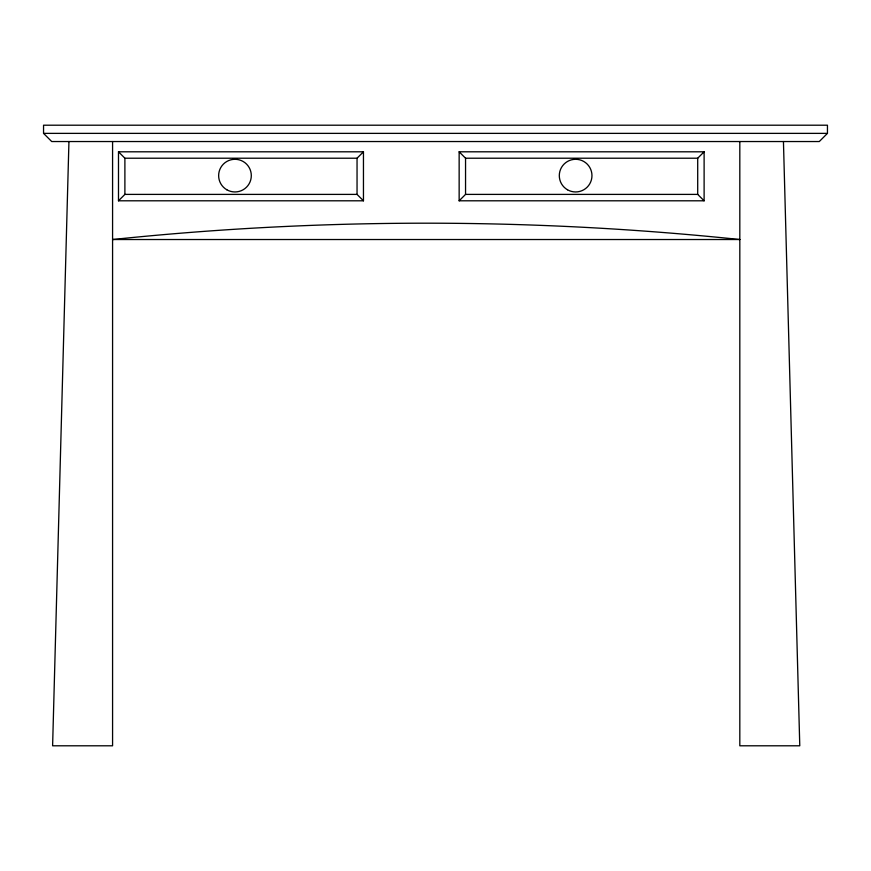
<?xml version="1.0" encoding="UTF-8"?>
<svg xmlns="http://www.w3.org/2000/svg" width="871" height="871" viewBox="0 0 871 871"><rect width="100%" height="100%" fill="white"/><g stroke="black" fill="none" stroke-linecap="round" stroke-linejoin="round"><path stroke-width="1.31" d="M68.94 141.538L52.608 745.794L112.577 745.794L112.577 141.538M118.489 200.798L124.891 194.396L357.045 194.396L363.457 200.798L363.457 151.804L118.489 151.804L118.489 200.798L363.457 200.798M118.489 151.804L124.891 158.217L357.045 158.217L363.457 151.804M459.148 200.798L465.55 194.396L697.704 194.396L704.116 200.798L704.116 151.804L459.148 151.804L459.148 200.798L704.116 200.798M459.148 151.804L465.55 158.217L697.704 158.217L704.116 151.804M827.45 133.372L819.284 141.538L51.716 141.538L43.55 133.372L43.55 125.206L827.45 125.206L827.45 133.372L43.55 133.372M783.443 141.538L799.774 745.794L739.817 745.794L739.817 141.538M697.704 158.217L697.704 194.396M465.55 158.217L465.55 194.396M357.045 158.217L357.045 194.396M124.891 158.217L124.891 194.396M739.817 239.525L112.577 239.525A3019.485 3019.485 0 0 1 739.817 239.525M567.467 189.769A16.331 16.331 0 0 0 591.964 175.626A16.331 16.331 0 0 0 567.467 161.483A16.331 16.331 0 0 0 567.467 189.769M226.808 189.769A16.331 16.331 0 0 0 251.305 175.626A16.331 16.331 0 0 0 226.808 161.483A16.331 16.331 0 0 0 226.808 189.769"/></g></svg>
